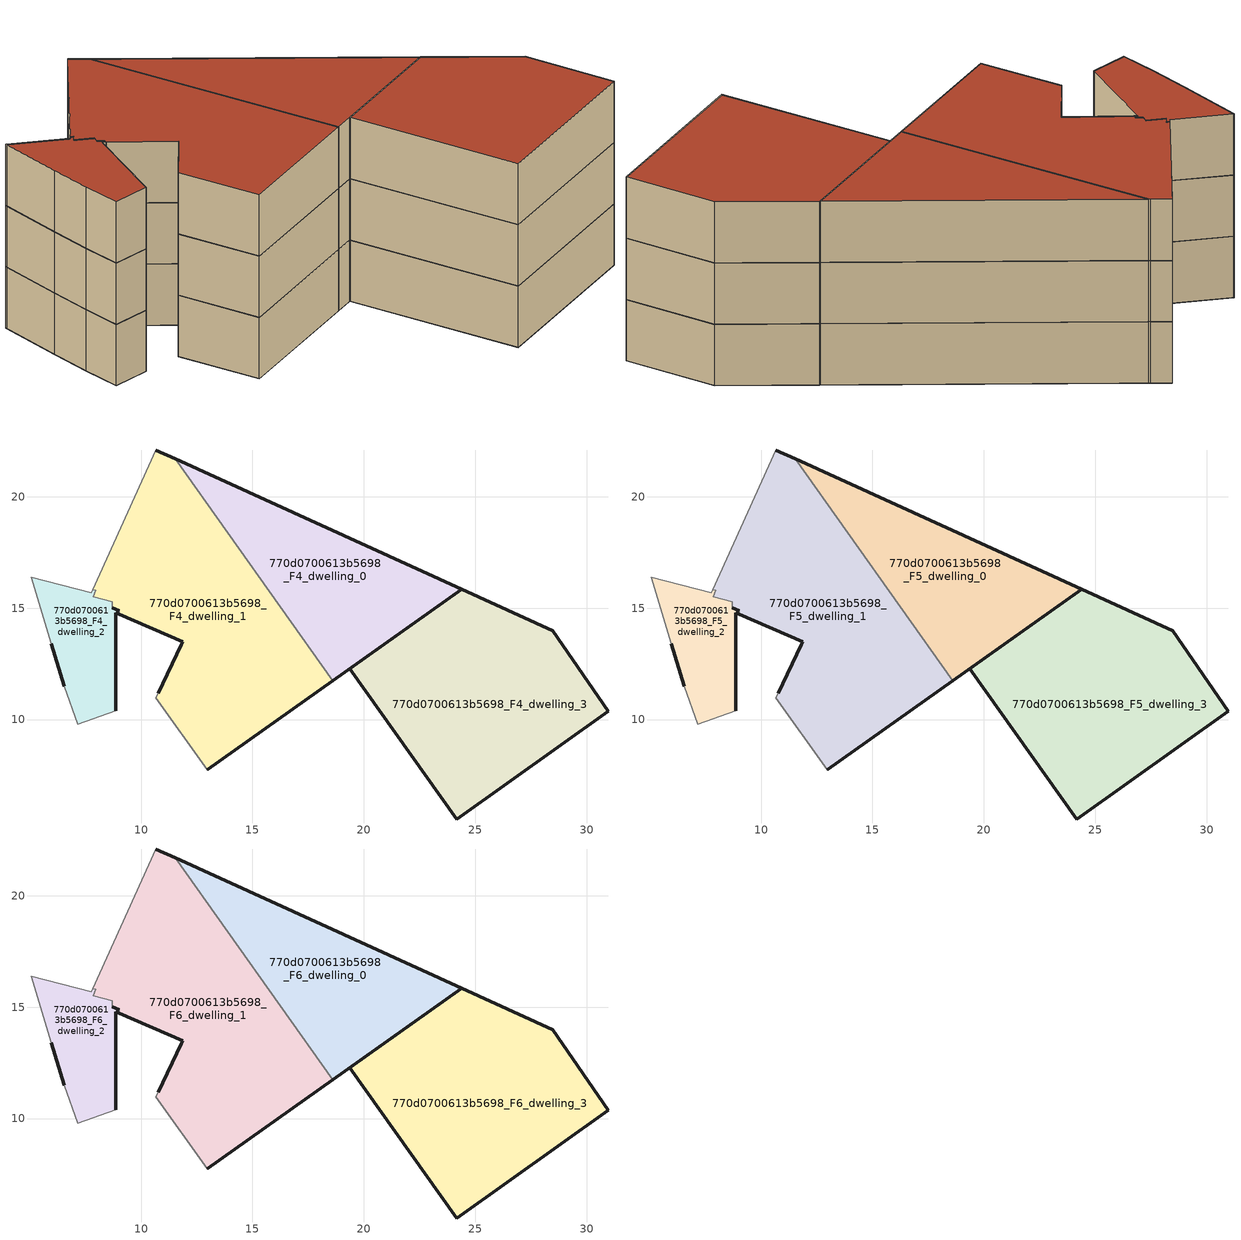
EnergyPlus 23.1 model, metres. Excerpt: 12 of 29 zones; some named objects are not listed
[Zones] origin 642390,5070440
770d0700613b5698_F4_dwelling_0
 floor to 770d0700613b5698_F3_dwelling_0 (EU_floor_Construction): 24.39,15.85 11.52,21.71 18.6,11.74 z12
 wall outside (EU_wall_Construction): 11.52,21.71 24.39,15.85 18.6,11.74 z12:15
 wall to 770d0700613b5698_F4_dwelling_1 (EU_wall_Construction): 18.6,11.74 11.52,21.71 z12:15
770d0700613b5698_F4_dwelling_1
 floor to 770d0700613b5698_F3_dwelling_1 (EU_floor_Construction): 18.6,11.74 11.52,21.71 10.67,22.1 7.82,15.83 7.97,15.8 7.84,15.52 8.71,15.29 8.71,15.02 9.01,14.89 9.01,14.73 11.86,13.49 11.8,13.36 10.76,11.19 10.66,10.99 12.97,7.74 z12
 wall outside (EU_wall_Construction): 18.6,11.74 12.97,7.74 / 10.76,11.19 11.8,13.36 11.86,13.49 9.01,14.73 / 9.01,14.89 8.71,15.02 / 10.67,22.1 11.52,21.71 z12:15
 wall adiabatic (EU_wall_Construction): 12.97,7.74 10.66,10.99 10.76,11.19 / 7.82,15.83 10.67,22.1 z12:15
 wall to 770d0700613b5698_F4_dwelling_2 (EU_wall_Construction): 9.01,14.73 9.01,14.89 / 8.71,15.02 8.71,15.29 7.84,15.52 7.97,15.8 7.82,15.83 z12:15
770d0700613b5698_F4_dwelling_2
 floor to 770d0700613b5698_F3_dwelling_2 (EU_floor_Construction): 8.86,10.39 8.86,14.79 9.01,14.73 9.01,14.89 8.71,15.02 8.71,15.29 7.84,15.52 7.97,15.8 7.82,15.83 7.76,15.7 5.06,16.4 5.96,13.39 6.56,11.49 7.16,9.79 z12
 wall outside (EU_wall_Construction): 9.01,14.73 8.86,14.79 8.86,10.39 / 6.56,11.49 5.96,13.39 / 8.71,15.02 9.01,14.89 z12:15
 wall adiabatic (EU_wall_Construction): 8.86,10.39 7.16,9.79 6.56,11.49 / 5.96,13.39 5.06,16.4 7.76,15.7 7.82,15.83 z12:15
770d0700613b5698_F4_dwelling_3
 floor to 770d0700613b5698_F3_dwelling_3 (EU_floor_Construction): 30.98,10.38 28.48,13.99 24.39,15.85 19.37,12.29 24.17,5.54 z12
 wall outside (EU_wall_Construction): 24.39,15.85 28.48,13.99 30.98,10.38 24.17,5.54 19.37,12.29 24.39,15.85 z12:15
770d0700613b5698_F5_dwelling_0
 floor to 770d0700613b5698_F4_dwelling_0 (EU_floor_Construction): 24.39,15.85 11.52,21.71 18.6,11.74 z15
 wall outside (EU_wall_Construction): 11.52,21.71 24.39,15.85 18.6,11.74 z15:18
 wall to 770d0700613b5698_F5_dwelling_1 (EU_wall_Construction): 18.6,11.74 11.52,21.71 z15:18
770d0700613b5698_F5_dwelling_1
 floor to 770d0700613b5698_F4_dwelling_1 (EU_floor_Construction): 18.6,11.74 11.52,21.71 10.67,22.1 7.82,15.83 7.97,15.8 7.84,15.52 8.71,15.29 8.71,15.02 9.01,14.89 9.01,14.73 11.86,13.49 11.8,13.36 10.76,11.19 10.66,10.99 12.97,7.74 z15
 wall outside (EU_wall_Construction): 18.6,11.74 12.97,7.74 / 10.76,11.19 11.8,13.36 11.86,13.49 9.01,14.73 / 9.01,14.89 8.71,15.02 / 10.67,22.1 11.52,21.71 z15:18
 wall adiabatic (EU_wall_Construction): 12.97,7.74 10.66,10.99 10.76,11.19 / 7.82,15.83 10.67,22.1 z15:18
 wall to 770d0700613b5698_F5_dwelling_2 (EU_wall_Construction): 9.01,14.73 9.01,14.89 / 8.71,15.02 8.71,15.29 7.84,15.52 7.97,15.8 7.82,15.83 z15:18
770d0700613b5698_F5_dwelling_2
 floor to 770d0700613b5698_F4_dwelling_2 (EU_floor_Construction): 8.86,10.39 8.86,14.79 9.01,14.73 9.01,14.89 8.71,15.02 8.71,15.29 7.84,15.52 7.97,15.8 7.82,15.83 7.76,15.7 5.06,16.4 5.96,13.39 6.56,11.49 7.16,9.79 z15
 wall outside (EU_wall_Construction): 9.01,14.73 8.86,14.79 8.86,10.39 / 6.56,11.49 5.96,13.39 / 8.71,15.02 9.01,14.89 z15:18
 wall adiabatic (EU_wall_Construction): 8.86,10.39 7.16,9.79 6.56,11.49 / 5.96,13.39 5.06,16.4 7.76,15.7 7.82,15.83 z15:18
770d0700613b5698_F5_dwelling_3
 floor to 770d0700613b5698_F4_dwelling_3 (EU_floor_Construction): 30.98,10.38 28.48,13.99 24.39,15.85 19.37,12.29 24.17,5.54 z15
 wall outside (EU_wall_Construction): 24.39,15.85 28.48,13.99 30.98,10.38 24.17,5.54 19.37,12.29 24.39,15.85 z15:18
770d0700613b5698_F6_dwelling_0
 floor to 770d0700613b5698_F5_dwelling_0 (EU_floor_Construction): 24.39,15.85 11.52,21.71 18.6,11.74 z18
 wall outside (EU_wall_Construction): 11.52,21.71 24.39,15.85 18.6,11.74 z18:21
 wall to 770d0700613b5698_F6_dwelling_1 (EU_wall_Construction): 18.6,11.74 11.52,21.71 z18:21
 roof outside (EU_roof_Construction): 24.39,15.85 18.6,11.74 11.52,21.71 z21
770d0700613b5698_F6_dwelling_1
 floor to 770d0700613b5698_F5_dwelling_1 (EU_floor_Construction): 18.6,11.74 11.52,21.71 10.67,22.1 7.82,15.83 7.97,15.8 7.84,15.52 8.71,15.29 8.71,15.02 9.01,14.89 9.01,14.73 11.86,13.49 11.8,13.36 10.76,11.19 10.66,10.99 12.97,7.74 z18
 wall outside (EU_wall_Construction): 18.6,11.74 12.97,7.74 / 10.76,11.19 11.8,13.36 11.86,13.49 9.01,14.73 / 9.01,14.89 8.71,15.02 / 10.67,22.1 11.52,21.71 z18:21
 wall adiabatic (EU_wall_Construction): 12.97,7.74 10.66,10.99 10.76,11.19 / 7.82,15.83 10.67,22.1 z18:21
 wall to 770d0700613b5698_F6_dwelling_2 (EU_wall_Construction): 9.01,14.73 9.01,14.89 / 8.71,15.02 8.71,15.29 7.84,15.52 7.97,15.8 7.82,15.83 z18:21
 roof outside (EU_roof_Construction): 11.52,21.71 18.6,11.74 12.97,7.74 10.66,10.99 10.76,11.19 11.8,13.36 11.86,13.49 9.01,14.73 9.01,14.89 8.71,15.02 8.71,15.29 7.84,15.52 7.97,15.8 7.82,15.83 10.67,22.1 z21
770d0700613b5698_F6_dwelling_2
 floor to 770d0700613b5698_F5_dwelling_2 (EU_floor_Construction): 8.86,10.39 8.86,14.79 9.01,14.73 9.01,14.89 8.71,15.02 8.71,15.29 7.84,15.52 7.97,15.8 7.82,15.83 7.76,15.7 5.06,16.4 5.96,13.39 6.56,11.49 7.16,9.79 z18
 wall outside (EU_wall_Construction): 9.01,14.73 8.86,14.79 8.86,10.39 / 6.56,11.49 5.96,13.39 / 8.71,15.02 9.01,14.89 z18:21
 wall adiabatic (EU_wall_Construction): 8.86,10.39 7.16,9.79 6.56,11.49 / 5.96,13.39 5.06,16.4 7.76,15.7 7.82,15.83 z18:21
 roof outside (EU_roof_Construction): 8.71,15.29 8.71,15.02 9.01,14.89 9.01,14.73 8.86,14.79 8.86,10.39 7.16,9.79 6.56,11.49 5.96,13.39 5.06,16.4 7.76,15.7 7.82,15.83 7.97,15.8 7.84,15.52 z21
770d0700613b5698_F6_dwelling_3
 floor to 770d0700613b5698_F5_dwelling_3 (EU_floor_Construction): 30.98,10.38 28.48,13.99 24.39,15.85 19.37,12.29 24.17,5.54 z18
 wall outside (EU_wall_Construction): 24.39,15.85 28.48,13.99 30.98,10.38 24.17,5.54 19.37,12.29 24.39,15.85 z18:21
 roof outside (EU_roof_Construction): 28.48,13.99 30.98,10.38 24.17,5.54 19.37,12.29 24.39,15.85 z21
[Building]
EU S2 Campaign: North Axis=0; Terrain=City; Solar Distribution=FullExterior
[Site:Location]
Lyon-Bron: Latitude=45.75; Longitude=5; Time Zone=1; Elevation=198
[SizingPeriod:WeatherFileDays]
AnnualSizingPeriod: Begin Month=1; Begin Day of Month=1; End Month=12; End Day of Month=31; Day of Week for Start Day=Monday; Use Weather File Daylight Saving Period=No; Use Weather File Rain and Snow Indicators=No
[MATERIAL]
EU_InternalMass_Material: Roughness=MediumRough; Thickness=0.1; Conductivity=1; Density=1800; Specific Heat=900; Thermal Absorptance=0.9; Solar Absorptance=0.7; Visible Absorptance=0.7
[MATERIAL:NOMASS] Roughness=MediumRough; Thermal Absorptance=0.9; Solar Absorptance=0.7; Visible Absorptance=0.7
Name | Thermal Resistance
EU_wall_NoMass | 0.776494
EU_roof_NoMass | 0.486893
EU_floor_NoMass | 0.421597
[CONSTRUCTION]
EU_wall_Construction: EU_wall_NoMass
EU_roof_Construction: EU_roof_NoMass
EU_floor_Construction: EU_floor_NoMass
EU_InternalMass_Construction: EU_InternalMass_Material
[ZONE] Type=1; Multiplier=1; Ceiling Height=autocalculate; Floor Area=autocalculate; Part of Total Floor Area=Yes
Name | Volume
770d0700613b5698_F4_dwelling_0; 770d0700613b5698_F5_dwelling_0; 770d0700613b5698_F6_dwelling_0 | 130.126
770d0700613b5698_F4_dwelling_1; 770d0700613b5698_F5_dwelling_1; 770d0700613b5698_F6_dwelling_1 | 212.621
770d0700613b5698_F4_dwelling_2; 770d0700613b5698_F5_dwelling_2; 770d0700613b5698_F6_dwelling_2 | 47.6484
770d0700613b5698_F4_dwelling_3; 770d0700613b5698_F5_dwelling_3; 770d0700613b5698_F6_dwelling_3 | 195.211
[INTERNALMASS] Construction=EU_InternalMass_Construction
Name | Zone or ZoneList | Surface Area
770d0700613b5698_F4_dwelling_0_EU_InternalMass | 770d0700613b5698_F4_dwelling_0 | 81.456
770d0700613b5698_F4_dwelling_1_EU_InternalMass | 770d0700613b5698_F4_dwelling_1 | 81.4618
770d0700613b5698_F4_dwelling_2_EU_InternalMass | 770d0700613b5698_F4_dwelling_2 | 81.4617
770d0700613b5698_F4_dwelling_3_EU_InternalMass | 770d0700613b5698_F4_dwelling_3 | 15.8824
770d0700613b5698_F5_dwelling_0_EU_InternalMass | 770d0700613b5698_F5_dwelling_0 | 81.456
770d0700613b5698_F5_dwelling_1_EU_InternalMass | 770d0700613b5698_F5_dwelling_1 | 81.4618
770d0700613b5698_F5_dwelling_2_EU_InternalMass | 770d0700613b5698_F5_dwelling_2 | 81.4617
770d0700613b5698_F5_dwelling_3_EU_InternalMass | 770d0700613b5698_F5_dwelling_3 | 15.8824
770d0700613b5698_F6_dwelling_0_EU_InternalMass | 770d0700613b5698_F6_dwelling_0 | 81.456
770d0700613b5698_F6_dwelling_1_EU_InternalMass | 770d0700613b5698_F6_dwelling_1 | 81.4618
770d0700613b5698_F6_dwelling_2_EU_InternalMass | 770d0700613b5698_F6_dwelling_2 | 81.4617
770d0700613b5698_F6_dwelling_3_EU_InternalMass | 770d0700613b5698_F6_dwelling_3 | 15.8824
[OTHEREQUIPMENT] Fuel Type=Electricity; Design Level Calculation Method=Watts/Area; Power per Zone Floor Area=1; Fraction Latent=0; Fraction Radiant=0; Fraction Lost=0; Carbon Dioxide Generation Rate=0; EndUse Subcategory=EU_Step8_InternalGains
Name | Zone or ZoneList or Space or SpaceList | Schedule
EU_Step8_InternalGain_770d0700613b5698_F4_dwelling_0_f000 | 770d0700613b5698_F4_dwelling_0 | EU_Step8_GainSchedule_770d0700613b5698_F4_dwelling_0_f000
EU_Step8_InternalGain_770d0700613b5698_F4_dwelling_1_f000 | 770d0700613b5698_F4_dwelling_1 | EU_Step8_GainSchedule_770d0700613b5698_F4_dwelling_1_f000
EU_Step8_InternalGain_770d0700613b5698_F4_dwelling_2_f000 | 770d0700613b5698_F4_dwelling_2 | EU_Step8_GainSchedule_770d0700613b5698_F4_dwelling_2_f000
EU_Step8_InternalGain_770d0700613b5698_F4_dwelling_3_f000 | 770d0700613b5698_F4_dwelling_3 | EU_Step8_GainSchedule_770d0700613b5698_F4_dwelling_3_f000
EU_Step8_InternalGain_770d0700613b5698_F5_dwelling_0_f000 | 770d0700613b5698_F5_dwelling_0 | EU_Step8_GainSchedule_770d0700613b5698_F5_dwelling_0_f000
EU_Step8_InternalGain_770d0700613b5698_F5_dwelling_1_f000 | 770d0700613b5698_F5_dwelling_1 | EU_Step8_GainSchedule_770d0700613b5698_F5_dwelling_1_f000
EU_Step8_InternalGain_770d0700613b5698_F5_dwelling_2_f000 | 770d0700613b5698_F5_dwelling_2 | EU_Step8_GainSchedule_770d0700613b5698_F5_dwelling_2_f000
EU_Step8_InternalGain_770d0700613b5698_F5_dwelling_3_f000 | 770d0700613b5698_F5_dwelling_3 | EU_Step8_GainSchedule_770d0700613b5698_F5_dwelling_3_f000
EU_Step8_InternalGain_770d0700613b5698_F6_dwelling_0_f000 | 770d0700613b5698_F6_dwelling_0 | EU_Step8_GainSchedule_770d0700613b5698_F6_dwelling_0_f000
EU_Step8_InternalGain_770d0700613b5698_F6_dwelling_1_f000 | 770d0700613b5698_F6_dwelling_1 | EU_Step8_GainSchedule_770d0700613b5698_F6_dwelling_1_f000
EU_Step8_InternalGain_770d0700613b5698_F6_dwelling_2_f000 | 770d0700613b5698_F6_dwelling_2 | EU_Step8_GainSchedule_770d0700613b5698_F6_dwelling_2_f000
EU_Step8_InternalGain_770d0700613b5698_F6_dwelling_3_f000 | 770d0700613b5698_F6_dwelling_3 | EU_Step8_GainSchedule_770d0700613b5698_F6_dwelling_3_f000
[ZONEVENTILATION:DESIGNFLOWRATE] Schedule=EU_AlwaysOn; Design Flow Rate Calculation Method=AirChanges/Hour; Air Changes per Hour=0.693814; Ventilation Type=Natural; Fan Pressure Rise=0; Fan Total Efficiency=1; Constant Term Coefficient=1; Temperature Term Coefficient=0; Velocity Term Coefficient=0; Velocity Squared Term Coefficient=0; Minimum Indoor Temperature=-100; Maximum Indoor Temperature=100; Delta Temperature=-100; Minimum Outdoor Temperature=-100; Maximum Outdoor Temperature=100; Maximum Wind Speed=40
Name | Zone or ZoneList or Space or SpaceList
EU_ConstantAir_770d0700613b5698_F4_dwelling_0 | 770d0700613b5698_F4_dwelling_0
EU_ConstantAir_770d0700613b5698_F4_dwelling_1 | 770d0700613b5698_F4_dwelling_1
EU_ConstantAir_770d0700613b5698_F4_dwelling_2 | 770d0700613b5698_F4_dwelling_2
EU_ConstantAir_770d0700613b5698_F4_dwelling_3 | 770d0700613b5698_F4_dwelling_3
EU_ConstantAir_770d0700613b5698_F5_dwelling_0 | 770d0700613b5698_F5_dwelling_0
EU_ConstantAir_770d0700613b5698_F5_dwelling_1 | 770d0700613b5698_F5_dwelling_1
EU_ConstantAir_770d0700613b5698_F5_dwelling_2 | 770d0700613b5698_F5_dwelling_2
EU_ConstantAir_770d0700613b5698_F5_dwelling_3 | 770d0700613b5698_F5_dwelling_3
EU_ConstantAir_770d0700613b5698_F6_dwelling_0 | 770d0700613b5698_F6_dwelling_0
EU_ConstantAir_770d0700613b5698_F6_dwelling_1 | 770d0700613b5698_F6_dwelling_1
EU_ConstantAir_770d0700613b5698_F6_dwelling_2 | 770d0700613b5698_F6_dwelling_2
EU_ConstantAir_770d0700613b5698_F6_dwelling_3 | 770d0700613b5698_F6_dwelling_3
[HVACTEMPLATE:ZONE:IDEALLOADSAIRSYSTEM] System Availability Schedule=EU_AlwaysOn; Maximum Heating Supply Air Temperature=50; Minimum Cooling Supply Air Temperature=13; Maximum Heating Supply Air Humidity Ratio=0.0156; Minimum Cooling Supply Air Humidity Ratio=0.0077; Heating Limit=NoLimit; Cooling Limit=NoLimit; Heating Availability Schedule=EU_AlwaysOn; Cooling Availability Schedule=EU_CoolingOff; Dehumidification Control Type=ConstantSensibleHeatRatio; Cooling Sensible Heat Ratio=0.7; Dehumidification Setpoint=60; Humidification Control Type=None; Humidification Setpoint=30; Outdoor Air Method=None; Outdoor Air Flow Rate per Person=0.00944; Outdoor Air Flow Rate per Zone Floor Area=0; Outdoor Air Flow Rate per Zone=0; Demand Controlled Ventilation Type=None; Outdoor Air Economizer Type=NoEconomizer; Heat Recovery Type=None; Sensible Heat Recovery Effectiveness=0.7; Latent Heat Recovery Effectiveness=0.65
Name | Template Thermostat
770d0700613b5698_F4_dwelling_0 | EU_HeatOnly_770d0700613b5698_F4_dwelling_0
770d0700613b5698_F4_dwelling_1 | EU_HeatOnly_770d0700613b5698_F4_dwelling_1
770d0700613b5698_F4_dwelling_2 | EU_HeatOnly_770d0700613b5698_F4_dwelling_2
770d0700613b5698_F4_dwelling_3 | EU_HeatOnly_770d0700613b5698_F4_dwelling_3
770d0700613b5698_F5_dwelling_0 | EU_HeatOnly_770d0700613b5698_F5_dwelling_0
770d0700613b5698_F5_dwelling_1 | EU_HeatOnly_770d0700613b5698_F5_dwelling_1
770d0700613b5698_F5_dwelling_2 | EU_HeatOnly_770d0700613b5698_F5_dwelling_2
770d0700613b5698_F5_dwelling_3 | EU_HeatOnly_770d0700613b5698_F5_dwelling_3
770d0700613b5698_F6_dwelling_0 | EU_HeatOnly_770d0700613b5698_F6_dwelling_0
770d0700613b5698_F6_dwelling_1 | EU_HeatOnly_770d0700613b5698_F6_dwelling_1
770d0700613b5698_F6_dwelling_2 | EU_HeatOnly_770d0700613b5698_F6_dwelling_2
770d0700613b5698_F6_dwelling_3 | EU_HeatOnly_770d0700613b5698_F6_dwelling_3
[SIZING:ZONE] Zone Cooling Design Supply Air Temperature Input Method=SupplyAirTemperature; Zone Cooling Design Supply Air Temperature=13; Zone Heating Design Supply Air Temperature Input Method=SupplyAirTemperature; Zone Heating Design Supply Air Temperature=50; Zone Cooling Design Supply Air Humidity Ratio=0.008; Zone Heating Design Supply Air Humidity Ratio=0.008; Cooling Design Air Flow Method=DesignDay; Cooling Design Air Flow Rate=0; Cooling Minimum Air Flow per Zone Floor Area=0.000762; Cooling Minimum Air Flow=0; Cooling Minimum Air Flow Fraction=0.2; Heating Design Air Flow Method=DesignDay; Heating Design Air Flow Rate=0; Heating Maximum Air Flow per Zone Floor Area=0.002032; Heating Maximum Air Flow=0.141576; Heating Maximum Air Flow Fraction=0.3; Account for Dedicated Outdoor Air System=No; Dedicated Outdoor Air System Control Strategy=NeutralSupplyAir; Dedicated Outdoor Air Low Setpoint Temperature for Design=autosize; Dedicated Outdoor Air High Setpoint Temperature for Design=autosize; Zone Load Sizing Method=Sensible Load Only No Latent Load; Zone Latent Cooling Design Supply Air Humidity Ratio Input Method=HumidityRatioDifference; Zone Cooling Design Supply Air Humidity Ratio Difference=0.005; Zone Latent Heating Design Supply Air Humidity Ratio Input Method=HumidityRatioDifference; Zone Humidification Design Supply Air Humidity Ratio Difference=0.005
770d0700613b5698_F4_dwelling_0; 770d0700613b5698_F4_dwelling_1; 770d0700613b5698_F4_dwelling_2; 770d0700613b5698_F4_dwelling_3; 770d0700613b5698_F5_dwelling_0; 770d0700613b5698_F5_dwelling_1; 770d0700613b5698_F5_dwelling_2; 770d0700613b5698_F5_dwelling_3; 770d0700613b5698_F6_dwelling_0; 770d0700613b5698_F6_dwelling_1; 770d0700613b5698_F6_dwelling_2; 770d0700613b5698_F6_dwelling_3
[SCHEDULE:CONSTANT]
Name | Hourly Value
EU_AlwaysOn | 1
EU_CoolingOff | 0
[SCHEDULE:FILE] Column Number=1; Rows to Skip at Top=0; Number of Hours of Data=8760; Column Separator=Comma; Interpolate to Timestep=No; Minutes per Item=60; Adjust Schedule for Daylight Savings=Yes
Name | File
EU_Step8_GainSchedule_770d0700613b5698_F4_dwelling_0_f000 | ../../schedules/770d0700613b5698/770d0700613b5698_F4_dwelling_0_f000_gain.csv
EU_Step8_GainSchedule_770d0700613b5698_F4_dwelling_1_f000 | ../../schedules/770d0700613b5698/770d0700613b5698_F4_dwelling_1_f000_gain.csv
EU_Step8_GainSchedule_770d0700613b5698_F4_dwelling_2_f000 | ../../schedules/770d0700613b5698/770d0700613b5698_F4_dwelling_2_f000_gain.csv
EU_Step8_GainSchedule_770d0700613b5698_F4_dwelling_3_f000 | ../../schedules/770d0700613b5698/770d0700613b5698_F4_dwelling_3_f000_gain.csv
EU_Step8_GainSchedule_770d0700613b5698_F5_dwelling_0_f000 | ../../schedules/770d0700613b5698/770d0700613b5698_F5_dwelling_0_f000_gain.csv
EU_Step8_GainSchedule_770d0700613b5698_F5_dwelling_1_f000 | ../../schedules/770d0700613b5698/770d0700613b5698_F5_dwelling_1_f000_gain.csv
EU_Step8_GainSchedule_770d0700613b5698_F5_dwelling_2_f000 | ../../schedules/770d0700613b5698/770d0700613b5698_F5_dwelling_2_f000_gain.csv
EU_Step8_GainSchedule_770d0700613b5698_F5_dwelling_3_f000 | ../../schedules/770d0700613b5698/770d0700613b5698_F5_dwelling_3_f000_gain.csv
EU_Step8_GainSchedule_770d0700613b5698_F6_dwelling_0_f000 | ../../schedules/770d0700613b5698/770d0700613b5698_F6_dwelling_0_f000_gain.csv
EU_Step8_GainSchedule_770d0700613b5698_F6_dwelling_1_f000 | ../../schedules/770d0700613b5698/770d0700613b5698_F6_dwelling_1_f000_gain.csv
EU_Step8_GainSchedule_770d0700613b5698_F6_dwelling_2_f000 | ../../schedules/770d0700613b5698/770d0700613b5698_F6_dwelling_2_f000_gain.csv
EU_Step8_GainSchedule_770d0700613b5698_F6_dwelling_3_f000 | ../../schedules/770d0700613b5698/770d0700613b5698_F6_dwelling_3_f000_gain.csv
